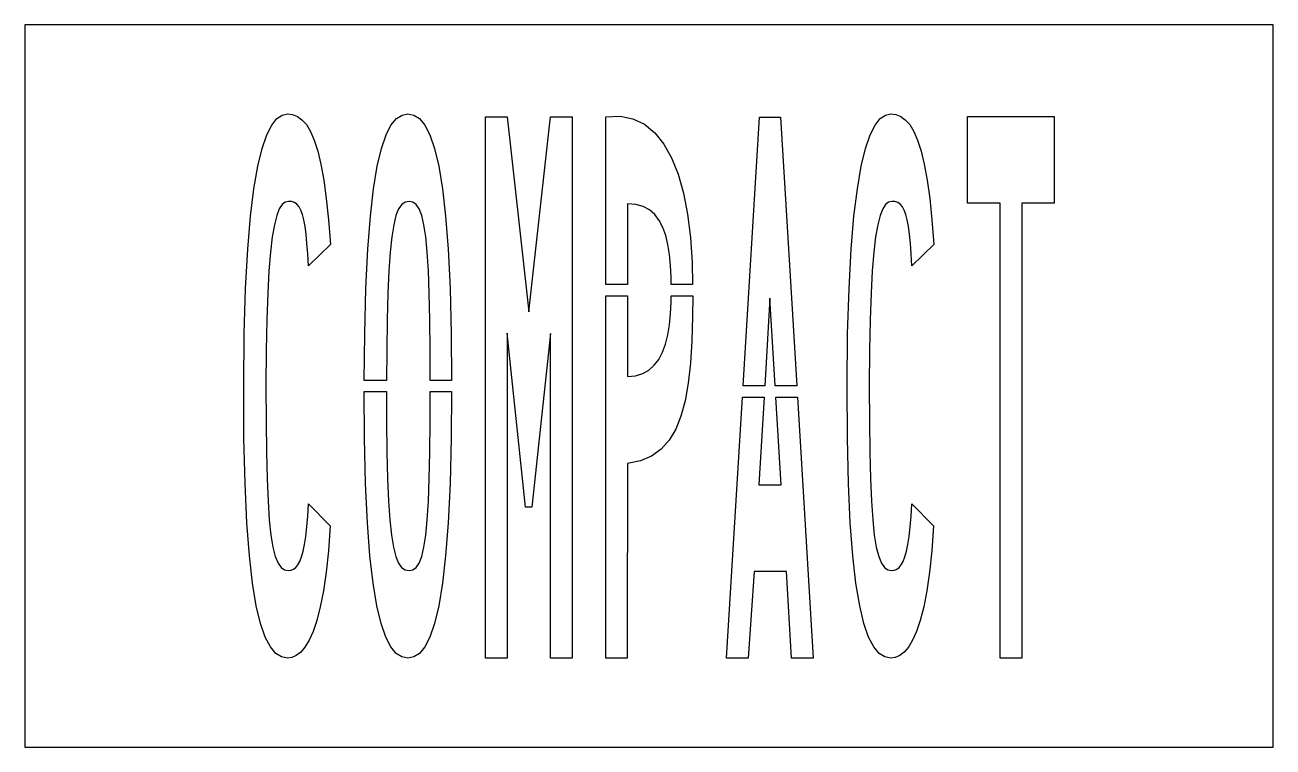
# Model space of a CAD drawing. Extents: x 0 to 83, y 0 to 48.
import ezdxf

# ---------------------------------------------------------------- set-up
doc = ezdxf.new("R2010")
doc.units = 0
doc.layers.add('CUT', color=7, linetype='Continuous')
doc.layers.add('OUTSIDE', color=1, linetype='Continuous')

msp = doc.modelspace()

# ---------------------------------------------------------------- linework, layer by layer
at = {"layer": 'CUT'}
for points in [[(18.694, 34.0836), (18.6256, 34.602), (18.5464, 35.0412), (18.4564, 35.4012), (18.3484, 35.6892), (18.226, 35.916), (18.082, 36.0816), (17.92, 36.1932), (17.7328, 36.2544), (17.524, 36.2724), (17.3044, 36.2256), (17.1028, 36.0636), (16.9156, 35.772), (16.7428, 35.3292), (16.588, 34.7172), (16.4476, 33.9144), (16.3252, 32.8992), (16.2244, 31.6572), (16.1452, 30.1668), (16.084, 28.4064), (16.0444, 26.358), (16.0264, 24), (16.03, 21.642), (16.0552, 19.5936), (16.0984, 17.8332), (16.1632, 16.3428), (16.2496, 15.1008), (16.3576, 14.0856), (16.4908, 13.2828), (16.6492, 12.6708), (16.8292, 12.228), (17.0344, 11.9364), (17.2648, 11.778), (17.524, 11.7276), (17.6968, 11.7492), (17.8552, 11.814), (18.0064, 11.9292), (18.1432, 12.102), (18.2728, 12.336), (18.388, 12.6384), (18.4924, 13.0128), (18.586, 13.4664), (18.6688, 14.0028), (18.7408, 14.6292), (18.802, 15.3528), (18.8524, 16.1736), (20.3032, 14.694), (20.1808, 13.0524), (20.0296, 11.616), (19.846, 10.374), (19.6408, 9.312), (19.4104, 8.4192), (19.162, 7.6848), (18.8992, 7.0944), (18.622, 6.6408), (18.3376, 6.306), (18.046, 6.0828), (17.7472, 5.9568), (17.452, 5.9172), (17.056, 5.9892), (16.678, 6.2268), (16.318, 6.6552), (15.9796, 7.3068), (15.6664, 8.2104), (15.3856, 9.3948), (15.1372, 10.8852), (14.9284, 12.7176), (14.7628, 14.9136), (14.6404, 17.5092), (14.5648, 20.526), (14.5468, 24), (14.5828, 27.474), (14.6764, 30.4908), (14.8204, 33.0864), (15.004, 35.2824), (15.2308, 37.1148), (15.49, 38.6052), (15.778, 39.7896), (16.0876, 40.6932), (16.4152, 41.3448), (16.7536, 41.7732), (17.1028, 42.0108), (17.452, 42.0828), (17.7904, 42.0468), (18.1144, 41.9208), (18.4204, 41.7012), (18.712, 41.3736), (18.982, 40.9272), (19.234, 40.344), (19.468, 39.6204), (19.6804, 38.7384), (19.8712, 37.6872), (20.0404, 36.4596), (20.1916, 35.0376), (20.314, 33.4104), (18.8524, 31.9812), (18.8056, 32.7804), (18.7552, 33.4788)], [(27.9748, 35.2824), (28.144, 33.0864), (28.2664, 30.4908), (28.3456, 27.474), (28.3681, 24.376), (26.9513, 24.376), (26.9452, 26.358), (26.9236, 28.4064), (26.884, 30.1668), (26.8264, 31.6572), (26.7508, 32.8992), (26.6536, 33.9144), (26.5312, 34.7172), (26.3872, 35.3292), (26.218, 35.772), (26.02, 36.0636), (25.7968, 36.2256), (25.5412, 36.2724), (25.282, 36.2256), (25.0552, 36.0636), (24.85, 35.772), (24.6736, 35.3292), (24.5224, 34.7172), (24.3928, 33.9144), (24.2848, 32.8992), (24.1984, 31.6572), (24.1336, 30.1668), (24.0868, 28.4064), (24.058, 26.358), (24.0459, 24.376), (22.5675, 24.376), (22.5964, 27.474), (22.6792, 30.4908), (22.8052, 33.0864), (22.978, 35.2824), (23.1832, 37.1148), (23.428, 38.6052), (23.7052, 39.7896), (24.0112, 40.6932), (24.3424, 41.3448), (24.6988, 41.7732), (25.0768, 42.0108), (25.4692, 42.0828), (25.8616, 42.0108), (26.2396, 41.7732), (26.596, 41.3448), (26.9308, 40.6932), (27.2404, 39.7896), (27.5176, 38.6052), (27.766, 37.1148)], [(36.3844, 41.9028), (36.3844, 5.9172), (34.9408, 5.9172), (34.9408, 27.4992), (33.6988, 15.9504), (33.2812, 15.9396), (32.0752, 27.51), (32.0608, 5.9172), (30.6208, 5.9172), (30.6208, 41.9028), (32.0608, 41.9028), (33.5008, 28.9392), (34.9408, 41.9028)], [(43.7896, 36.8196), (44.0632, 35.4192), (44.2576, 33.8784), (44.3728, 32.2008), (44.4019, 30.748), (42.9751, 30.748), (42.9688, 31.2288), (42.9292, 32.01), (42.8608, 32.7336), (42.7564, 33.3996), (42.6124, 34.0044), (42.4216, 34.5408), (42.184, 35.0052), (41.8888, 35.394), (41.5324, 35.7072), (41.1148, 35.9304), (40.6252, 36.0708), (40.0636, 36.1176), (40.0636, 35.16), (40.0636, 34.2024), (40.0636, 33.2448), (40.0636, 32.2872), (40.0636, 31.3296), (40.0636, 30.748), (38.6344, 30.748), (38.6344, 32.9136), (38.6344, 35.9124), (38.6344, 38.9076), (38.6344, 41.9028), (39.574, 41.9424), (40.4308, 41.7696), (41.1976, 41.3988), (41.8816, 40.8336), (42.4828, 40.0848), (43.0012, 39.1632), (43.4368, 38.0724)], [(48.8476, 41.8632), (50.2552, 41.8632), (51.3315, 24.0106), (49.8871, 24.0106), (49.5388, 29.832), (49.199, 24.0106), (47.7605, 24.0106)], [(58.8196, 34.0836), (58.7512, 34.602), (58.672, 35.0412), (58.582, 35.4012), (58.474, 35.6892), (58.3516, 35.916), (58.2076, 36.0816), (58.0456, 36.1932), (57.8584, 36.2544), (57.6496, 36.2724), (57.43, 36.2256), (57.2284, 36.0636), (57.0412, 35.772), (56.8684, 35.3292), (56.7136, 34.7172), (56.5732, 33.9144), (56.4508, 32.8992), (56.35, 31.6572), (56.2708, 30.1668), (56.2096, 28.4064), (56.17, 26.358), (56.152, 24), (56.1556, 21.642), (56.1808, 19.5936), (56.224, 17.8332), (56.2888, 16.3428), (56.3752, 15.1008), (56.4832, 14.0856), (56.6164, 13.2828), (56.7748, 12.6708), (56.9548, 12.228), (57.16, 11.9364), (57.3904, 11.778), (57.6496, 11.7276), (57.8224, 11.7492), (57.9808, 11.814), (58.132, 11.9292), (58.2688, 12.102), (58.3984, 12.336), (58.5136, 12.6384), (58.618, 13.0128), (58.7116, 13.4664), (58.7944, 14.0028), (58.8664, 14.6292), (58.9276, 15.3528), (58.978, 16.1736), (60.4288, 14.694), (60.3064, 13.0524), (60.1552, 11.616), (59.9716, 10.374), (59.7664, 9.312), (59.536, 8.4192), (59.2876, 7.6848), (59.0248, 7.0944), (58.7476, 6.6408), (58.4632, 6.306), (58.1716, 6.0828), (57.8728, 5.9568), (57.5776, 5.9172), (57.1816, 5.9892), (56.8036, 6.2268), (56.4436, 6.6552), (56.1052, 7.3068), (55.792, 8.2104), (55.5112, 9.3948), (55.2628, 10.8852), (55.054, 12.7176), (54.8884, 14.9136), (54.766, 17.5092), (54.6904, 20.526), (54.6724, 24), (54.7084, 27.474), (54.802, 30.4908), (54.946, 33.0864), (55.1296, 35.2824), (55.3564, 37.1148), (55.6156, 38.6052), (55.9036, 39.7896), (56.2132, 40.6932), (56.5408, 41.3448), (56.8792, 41.7732), (57.2284, 42.0108), (57.5776, 42.0828), (57.916, 42.0468), (58.24, 41.9208), (58.546, 41.7012), (58.8376, 41.3736), (59.1076, 40.9272), (59.3596, 40.344), (59.5936, 39.6204), (59.806, 38.7384), (59.9968, 37.6872), (60.166, 36.4596), (60.3172, 35.0376), (60.4396, 33.4104), (58.978, 31.9812), (58.9312, 32.7804), (58.8808, 33.4788)], [(64.8496, 5.9172), (64.8496, 36.1572), (62.6896, 36.1572), (62.6896, 41.9172), (68.4532, 41.9172), (68.4532, 36.1572), (66.2896, 36.1572), (66.2896, 5.9172)], [(44.1028, 24.198), (43.9012, 23.0244), (43.6276, 22.002), (43.2748, 21.1236), (42.8392, 20.3892), (42.3064, 19.7988), (41.6728, 19.3452), (40.9276, 19.0284), (40.0636, 18.8484), (40.0636, 17.772), (40.0636, 16.6956), (40.06, 15.6156), (40.06, 14.5392), (40.06, 13.4592), (40.0564, 12.3828), (40.0564, 11.3064), (40.0528, 10.2264), (40.0528, 9.15), (40.0528, 8.07), (40.0528, 6.9936), (40.0528, 5.9172), (39.934, 5.9172), (39.8152, 5.9172), (39.6964, 5.9172), (39.5776, 5.9172), (39.4588, 5.9172), (39.3436, 5.9172), (39.2248, 5.9172), (39.106, 5.9172), (38.9908, 5.9172), (38.872, 5.9172), (38.7532, 5.9172), (38.6344, 5.9172), (38.6344, 8.9124), (38.6344, 11.9076), (38.6344, 14.9064), (38.6344, 17.9052), (38.6344, 20.9076), (38.6344, 23.91), (38.6344, 26.9124), (38.6344, 29.9148), (38.6344, 29.996), (40.0636, 29.996), (40.0636, 29.4144), (40.0636, 28.4568), (40.0636, 27.4992), (40.0636, 26.5416), (40.0636, 25.584), (40.0636, 24.6264), (40.6072, 24.6804), (41.086, 24.8244), (41.5, 25.0584), (41.8528, 25.3752), (42.148, 25.7712), (42.3928, 26.2428), (42.5908, 26.7864), (42.742, 27.3912), (42.8536, 28.0608), (42.9256, 28.788), (42.9688, 29.5692), (42.9743, 29.996), (44.4055, 29.996), (44.3944, 28.6188), (44.344, 26.9916), (44.2504, 25.5192)], [(27.9748, 12.7176), (27.766, 10.8852), (27.5176, 9.3948), (27.2404, 8.2104), (26.9308, 7.3068), (26.596, 6.6552), (26.2396, 6.2268), (25.8616, 5.9892), (25.4692, 5.9172), (25.0732, 5.9892), (24.6952, 6.2268), (24.3352, 6.6552), (23.9968, 7.3068), (23.6836, 8.2104), (23.4028, 9.3948), (23.1544, 10.8852), (22.9456, 12.7176), (22.78, 14.9136), (22.6576, 17.5092), (22.582, 20.526), (22.5659, 23.624), (24.0442, 23.624), (24.0472, 21.642), (24.0724, 19.5936), (24.1156, 17.8332), (24.1804, 16.3428), (24.2668, 15.1008), (24.3748, 14.0856), (24.508, 13.2828), (24.6628, 12.6708), (24.8464, 12.228), (25.0516, 11.9364), (25.282, 11.778), (25.5412, 11.7276), (25.7968, 11.778), (26.02, 11.9364), (26.218, 12.228), (26.3872, 12.6708), (26.5312, 13.2828), (26.6536, 14.0856), (26.7508, 15.1008), (26.8264, 16.3428), (26.884, 17.8332), (26.9236, 19.5936), (26.9452, 21.642), (26.9513, 23.624), (28.3681, 23.624), (28.3456, 20.526), (28.2664, 17.5092), (28.144, 14.9136)], [(48.0988, 5.9172), (46.6588, 5.9172), (47.7147, 23.2586), (49.155, 23.2586), (48.8152, 17.4372), (50.2804, 17.4372), (49.9321, 23.2586), (51.3769, 23.2586), (52.4224, 5.9172), (50.9788, 5.9172), (50.6404, 11.6772), (48.4912, 11.6772)]]:
    msp.add_lwpolyline(points, close=True, dxfattribs=at)
at = {"layer": 'OUTSIDE'}
msp.add_lwpolyline([(0, 0), (83, 0), (83, 48), (0, 48)], close=True, dxfattribs=at)

doc.saveas('drawing.dxf')
